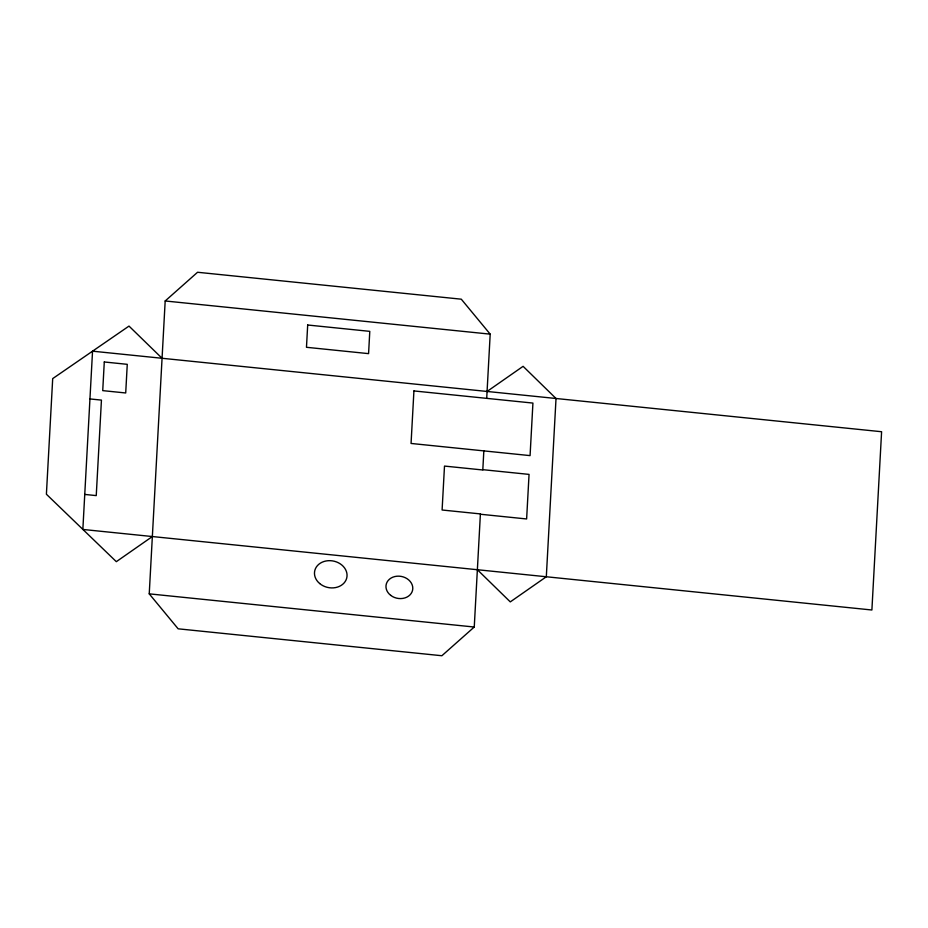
<?xml version="1.0" encoding="UTF-8"?>
<svg xmlns="http://www.w3.org/2000/svg" width="928" height="928" viewBox="0 0 928 928"><rect width="100%" height="100%" fill="white"/><g stroke="black" fill="none" stroke-linecap="round" stroke-linejoin="round"><path stroke-width="1.39" d="M483.836 450.892L482.804 469.986L444.5 466.076L442.099 510.006L480.402 513.915L474.254 627.026L441.879 655.736L178.141 628.813L149.234 593.85L165.184 300.974L197.56 272.264L461.286 299.187L490.193 334.15L486.701 398.367M152.354 536.546L116.325 561.672L46.4 494.23L52.699 378.601L129.004 326.088L162.064 358.278M487.072 391.454L523.102 366.328L556.023 398.495L546.314 576.764L510.284 601.889L477.375 569.722M165.184 300.974L490.193 334.15M89.946 398.936L101.442 400.107L96.245 495.61L84.75 494.427M482.815 469.672L529.053 474.394L526.628 518.961L480.391 514.24M149.234 593.85L474.254 627.026M92.545 351.178L82.847 529.447L871.891 609.998L881.6 431.729L92.545 351.178M104.284 361.978L102.73 390.63L125.709 392.973L127.264 364.333L104.284 361.978M307.69 325.009L306.472 347.292L368.578 353.638L369.785 331.354L307.69 325.009M413.923 390.932L411.058 443.456L530.074 455.613L532.927 403.077L413.923 390.932M390.734 595.382A13.514 11.124 11.6 0 0 412.589 590.185A13.514 11.124 11.6 0 0 394.806 576.555A13.514 11.124 11.6 0 0 390.734 595.382M319.65 583.515A16.402 13.502 11.6 0 0 346.643 578.353A16.402 13.502 11.6 0 0 325.983 560.988A16.402 13.502 11.6 0 0 319.65 583.515"/></g></svg>
